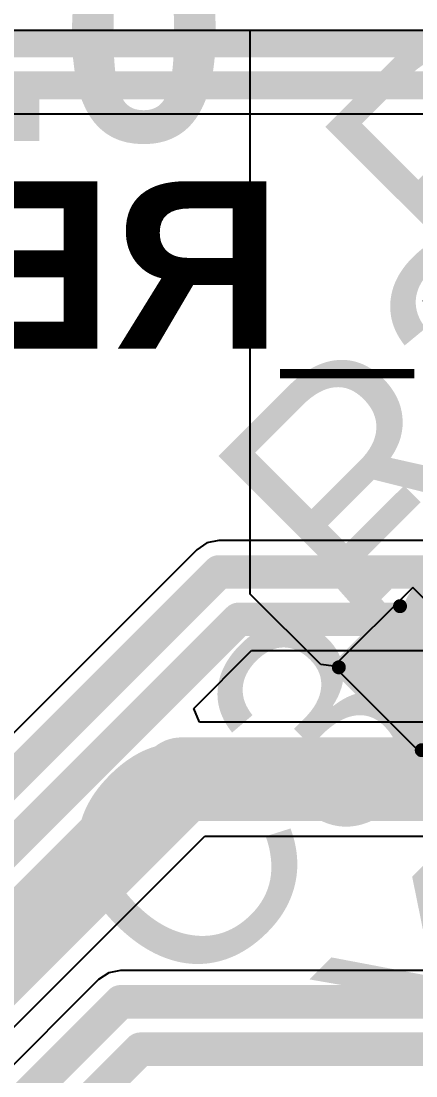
# Model space of a CAD drawing. Header units: inches. Extents: x -1 to 13, y -1.6 to 0.5.
# Drawn here: x 1.1468 to 1.2882, y -0.1201 to 0.258 of the extents above; entities that cross this region are included whole.
import ezdxf

# ---------------------------------------------------------------- set-up
doc = ezdxf.new("R2010")
doc.units = ezdxf.units.IN
doc.header["$MEASUREMENT"] = 0
for name, color, linetype in [('Bottom Layer', 5, 'Continuous'), ('Bottom Overlay', 54, 'Continuous'), ('Top Layer', 1, 'Continuous'), ('Top Overlay', 2, 'Continuous'), ('Top Paste', 8, 'Continuous'), ('Top Solder', 216, 'Continuous')]:
    doc.layers.add(name, color=color, linetype=linetype)
doc.styles.add('Arial', font='', dxfattribs={"height": 0.2})
doc.styles.add('Arial_Bold', font='', dxfattribs={"height": 0.2})
doc.styles.get('Arial').set_extended_font_data('Arial')
doc.styles.get('Arial_Bold').set_extended_font_data('Arial', bold=True)

# ---------------------------------------------------------------- blocks, each defined once
blk = doc.blocks.new('CAP_0603_52')
at = {"layer": 'Top Layer'}
for points in [[(-0.015, 0.0175), (-0.015, -0.0175), (-0.045, -0.0175), (-0.045, 0.0175)], [(0.045, 0.0175), (0.045, -0.0175), (0.015, -0.0175), (0.015, 0.0175)]]:
    blk.add_hatch(color=1, dxfattribs=at).paths.add_polyline_path(points)
at = {"layer": 'Top Paste'}
for points in [[(-0.015, 0.0175), (-0.015, -0.0175), (-0.045, -0.0175), (-0.045, 0.0175)], [(0.045, 0.0175), (0.045, -0.0175), (0.015, -0.0175), (0.015, 0.0175)]]:
    blk.add_hatch(color=8, dxfattribs=at).paths.add_polyline_path(points)
at = {"layer": 'Top Solder'}
for points in [[(-0.01264, 0.01986), (-0.01264, -0.01986), (-0.04736, -0.01986), (-0.04736, 0.01986)], [(0.04736, 0.01986), (0.04736, -0.01986), (0.01264, -0.01986), (0.01264, 0.01986)]]:
    blk.add_hatch(color=216, dxfattribs=at).paths.add_polyline_path(points)
at = {"layer": 'Top Overlay', "const_width": 0.005}
for points in [[(-0.049, 0.021), (-0.049, -0.021)], [(-0.049, 0.021), (-0.018, 0.021)], [(0.018, 0.021), (0.049, 0.021)], [(0.049, 0.021), (0.049, -0.021)], [(-0.049, -0.021), (-0.018, -0.021)], [(0.018, -0.021), (0.049, -0.021)]]:
    blk.add_lwpolyline(points, dxfattribs=at)
at = {"layer": 'Top Overlay', "const_width": 0.0025}
for points in [[(-0.05025, 0.021, 1), (-0.04775, 0.021, 1)], [(-0.05025, 0.021, 1), (-0.04775, 0.021, 1)], [(-0.01925, 0.021, 1), (-0.01675, 0.021, 1)], [(0.01675, 0.021, 1), (0.01925, 0.021, 1)], [(0.04775, 0.021, 1), (0.05025, 0.021, 1)], [(0.04775, 0.021, 1), (0.05025, 0.021, 1)], [(-0.05025, -0.021, 1), (-0.04775, -0.021, 1)], [(-0.05025, -0.021, 1), (-0.04775, -0.021, 1)], [(-0.01925, -0.021, 1), (-0.01675, -0.021, 1)], [(0.01675, -0.021, 1), (0.01925, -0.021, 1)], [(0.04775, -0.021, 1), (0.05025, -0.021, 1)], [(0.04775, -0.021, 1), (0.05025, -0.021, 1)]]:
    blk.add_lwpolyline(points, format="xyb", close=True, dxfattribs=at)

msp = doc.modelspace()

# ---------------------------------------------------------------- linework, layer by layer
at = {"layer": 'Bottom Layer'}
for p, q in [((1.13963, 0.2248), (1.44248, 0.2248)), ((1.2097, 0.0685), (1.09542, -0.04578)), ((1.21334, 0.07094), (1.2097, 0.0685)), ((1.2097, 0.0685), (1.2097, 0.0685)), ((1.21763, 0.07179), (1.21334, 0.07094)), ((1.42382, 0.07179), (1.21763, 0.07179)), ((1.21763, 0.07179), (1.21763, 0.07179)), ((1.20862, 0.01166), (1.22932, 0.03236)), ((1.22932, 0.03236), (1.42447, 0.03236)), ((1.21069, 0.00666), (1.20862, 0.01166)), ((1.47015, 0.00666), (1.21069, 0.00666)), ((0.89239, -0.35432), (1.21258, -0.03413)), ((1.21258, -0.03413), (1.47859, -0.03413)), ((1.17813, -0.08314), (1.17449, -0.08557)), ((1.18242, -0.08228), (1.17813, -0.08314)), ((1.6832, -0.08228), (1.18242, -0.08228)), ((1.18242, -0.08228), (1.18242, -0.08228)), ((1.17449, -0.08557), (0.89739, -0.36267)), ((1.17449, -0.08557), (1.17449, -0.08557))]:
    msp.add_line(p, q, dxfattribs=at)
for points, const_width in [([(1.11091, 0.25), (2.04652, 0.25)], 0.01), ([(1.13541, 0.235), (1.99615, 0.235)], 0.01), ([(1.10006, -0.057), (1.21763, 0.06057)], 0.012), ([(1.21763, 0.06057), (1.4308, 0.06057)], 0.012), ([(1.1071, -0.074), (1.22468, 0.04357)], 0.012), ([(1.22468, 0.04357), (1.4315, 0.04357)], 0.012), ([(0.872, -0.34587), (1.20414, -0.01374)], 0.03), ([(0.872, -0.34587), (1.20414, -0.01374)], 0.03), ([(1.20414, -0.01374), (1.47859, -0.01374)], 0.03), ([(0.904, -0.37192), (1.18242, -0.0935)], 0.012), ([(1.18242, -0.0935), (1.69335, -0.0935)], 0.012), ([(0.921, -0.37896), (1.18946, -0.1105)], 0.012), ([(1.18946, -0.1105), (1.70039, -0.1105)], 0.012)]:
    msp.add_lwpolyline(points, dxfattribs=dict(at, const_width=const_width))
for points, const_width in [([(1.21463, 0.06057, 1), (1.22063, 0.06057, 1)], 0.006), ([(1.21463, 0.06057, 1), (1.22063, 0.06057, 1)], 0.006), ([(1.22168, 0.04357, 1), (1.22768, 0.04357, 1)], 0.006), ([(1.22168, 0.04357, 1), (1.22768, 0.04357, 1)], 0.006), ([(1.19664, -0.01374, 1), (1.21164, -0.01374, 1)], 0.015), ([(1.19664, -0.01374, 1), (1.21164, -0.01374, 1)], 0.015), ([(1.19664, -0.01374, 1), (1.21164, -0.01374, 1)], 0.015), ([(1.17942, -0.0935, 1), (1.18542, -0.0935, 1)], 0.006), ([(1.17942, -0.0935, 1), (1.18542, -0.0935, 1)], 0.006), ([(1.18646, -0.1105, 1), (1.19246, -0.1105, 1)], 0.006), ([(1.18646, -0.1105, 1), (1.19246, -0.1105, 1)], 0.006)]:
    msp.add_lwpolyline(points, format="xyb", close=True, dxfattribs=dict(at, const_width=const_width))
at = {"layer": 'Top Layer'}
for p, q in [((1.0195, 0.2548), (1.89947, 0.2548)), ((1.22882, 0.05264), (1.22882, 0.2548)), ((1.22882, 0.2548), (1.8328, 0.2548)), ((1.28708, 0.05501), (1.2588, 0.02673)), ((1.28708, 0.05501), (1.2588, 0.02673)), ((1.3189, 0.02319), (1.28708, 0.05501)), ((1.3189, 0.02319), (1.28708, 0.05501)), ((1.25407, 0.02739), (1.22882, 0.05264)), ((1.2588, 0.02673), (1.25407, 0.02739)), ((1.2588, 0.02673), (1.29062, -0.00509))]:
    msp.add_line(p, q, dxfattribs=at)

# ---------------------------------------------------------------- block references
at = {"rotation": 45}
msp.add_blockref('CAP_0603_52', (1.31006, 0.04617), dxfattribs=at)

# ---------------------------------------------------------------- texts
at = {"layer": 'Bottom Overlay', "style": 'Arial_Bold', "text_generation_flag": 2}
msp.add_text('HUB_RESET', height=0.06, rotation=360, dxfattribs=at).set_placement((1.46841, 0.14059))
at = {"layer": 'Top Overlay'}
for s, height, rotation, style, p in [('R28', 0.0775, 45, 'Arial', (1.30428, 0.15903)), ('POWER MODULE V.7.0.0', 0.0774803, 360, 'Arial_Bold', (-0.06, 0.215)), ('R27', 0.0775, 45, 'Arial', (1.26599, 0.04105)), ('C35', 0.0775, 45, 'Arial', (1.20459, -0.09744)), ('X3', 0.0775, 45, 'Arial', (1.30161, -0.14354))]:
    msp.add_text(s, height=height, rotation=rotation, dxfattribs=dict(at, style=style)).set_placement(p)

doc.saveas('drawing.dxf')
